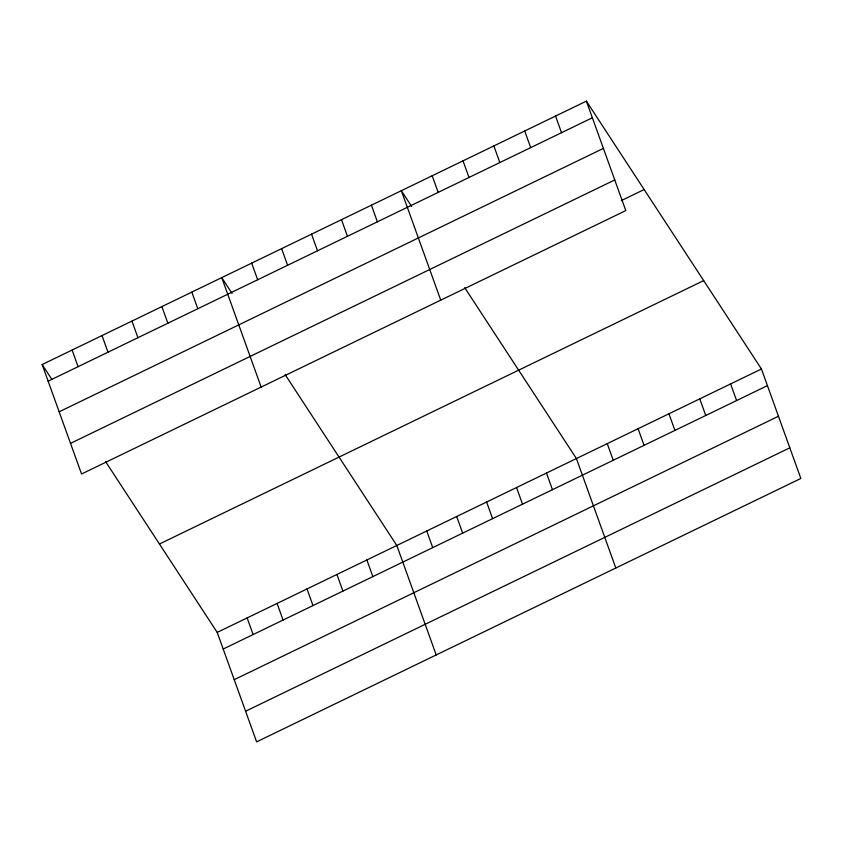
<?xml version="1.0" encoding="UTF-8"?>
<svg xmlns="http://www.w3.org/2000/svg" width="843" height="843" viewBox="0 0 843 843"><rect width="100%" height="100%" fill="white"/><g stroke="black" fill="none" stroke-linecap="round" stroke-linejoin="round"><path stroke-width="1.26" d="M586.38 101.139L625.791 210.592L81.55 473.998L42.15 364.545L586.38 101.139L761.45 369.002L800.85 478.455L256.62 741.861L217.209 632.408L105.523 461.511M48.135 381.173L592.366 117.767M59.168 411.805L603.398 148.4M70.527 443.365L614.758 179.959M621.312 200.592L644.157 189.538M159.443 544.009L703.673 280.614M217.209 632.408L761.45 369.002M223.195 649.036L767.436 385.63M234.228 679.669L778.458 416.263M245.587 711.229L789.817 447.823M411.658 206.482L401.342 190.697L440.752 300.15M464.714 287.663L576.412 458.56L615.811 568.013M232.067 293.406L221.751 277.621L261.151 387.074M285.124 374.587L396.811 545.484L436.21 654.937M42.15 364.545L51.781 379.276M730.607 383.934L736.592 400.562M699.764 398.855L705.749 415.483M668.931 413.787L674.916 430.415M555.537 116.071L561.533 132.699M638.088 428.708L644.073 445.336M524.704 130.992L530.69 147.62M607.245 443.639L613.23 460.267M493.861 145.923L499.846 162.551M463.018 160.844L469.003 177.473M546.475 473.049L552.46 489.678M432.185 175.776L438.17 192.404M516.538 487.539L522.523 504.167M486.611 502.028L492.597 518.645M371.415 205.186L377.401 221.814M456.674 516.506L462.659 533.134M341.478 219.675L347.464 236.303M426.748 530.995L432.733 547.623M311.541 234.164L317.526 250.782M281.615 248.643L287.6 265.271M366.874 559.973L372.859 576.601M251.678 263.132L257.663 279.76M336.947 574.462L342.932 591.08M307.01 588.941L312.995 605.569M191.814 292.11L197.799 308.738M277.084 603.43L283.069 620.058M161.877 306.599L167.862 323.217M247.147 617.919L253.132 634.547M131.951 321.088L137.936 337.706M102.014 335.567L107.999 352.195M72.087 350.056L78.072 366.684"/></g></svg>
